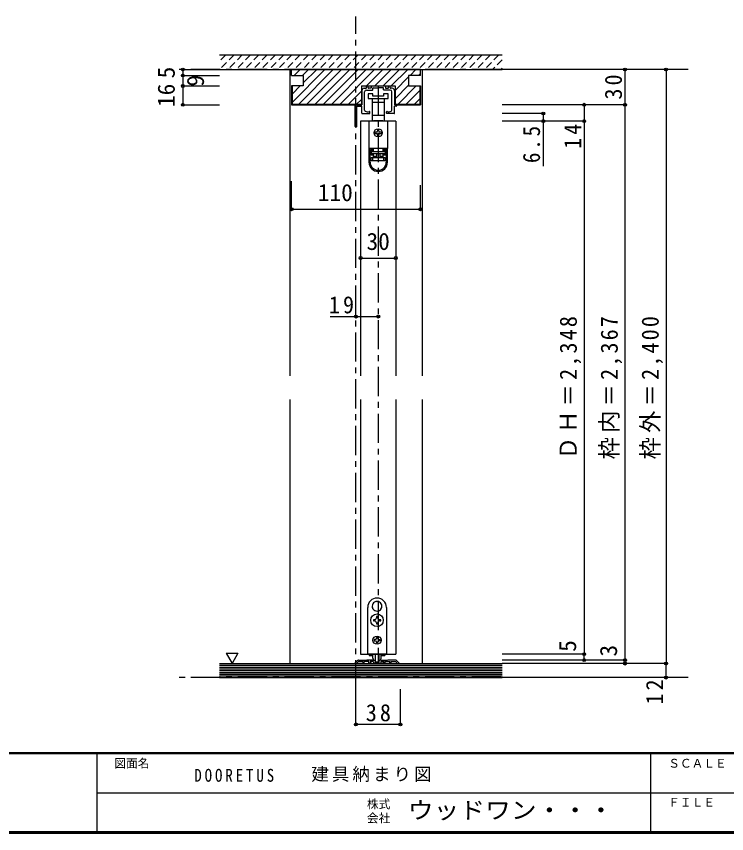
# Model space of a CAD drawing. Units: millimetres at full size, sheet at 1:5; details may follow other scales. Extents: x -973 to 977, y -718 to 696.
# Drawn here: x -67 to 540, y -701 to -2 of the extents above; entities that cross this region are included whole.
import ezdxf
from ezdxf.enums import TextEntityAlignment as Align

# ---------------------------------------------------------------- set-up
doc = ezdxf.new("R2010")
doc.units = ezdxf.units.MM
doc.header["$LTSCALE"] = 5
doc.header["$PDMODE"] = 32
doc.header["$PDSIZE"] = 2.5
doc.linetypes.add('CHAIN1', pattern=[8, 5, -1, 1, -1])
doc.linetypes.add('DASHED1', pattern=[1.8, 1.2, -0.6])
for name, color, linetype in [('0-1_通り芯', 4, 'CHAIN1'), ('0-3_仕上げ', 2, 'Continuous'), ('0-4_枠', 3, 'Continuous'), ('0-6_扉', 6, 'Continuous'), ('0-7_金物', 7, 'Continuous'), ('0-A_文字', 7, 'Continuous'), ('0-B_寸法', 7, 'Continuous'), ('0-C_ハッチ', 4, 'DASHED1'), ('F-0_補助線', 7, 'Continuous'), ('F-1_枠', 6, 'Continuous'), ('F-A_文字', 7, 'Continuous')]:
    doc.layers.add(name, color=color, linetype=linetype)
doc.styles.add('ＭＳ ゴシック', font='')
doc.styles.get('ＭＳ ゴシック').set_extended_font_data('MS Gothic')

# ---------------------------------------------------------------- blocks, each defined once
blk = doc.blocks.new('03')
at = {"layer": '0-B_寸法'}
for p, q in [((-11.079, 7.476), (-9.529, 7.476)), ((-9.229, 7.776), (-9.229, 9.176)), ((-8.029, 9.476), (-8.929, 9.476)), ((-7.729, 7.776), (-7.729, 9.176)), ((-5.529, 7.476), (-7.429, 7.476)), ((-5.229, 9.176), (-5.229, 7.776)), ((-4.929, 9.476), (6.771, 9.476)), ((-3.729, 6.276), (-3.729, 7.676)), ((-3.429, 7.976), (0.621, 7.976)), ((0.921, 8.276), (0.621, 7.976)), ((0.921, 8.276), (1.221, 7.976)), ((5.271, 7.976), (1.221, 7.976)), ((5.571, 6.276), (5.571, 7.676)), ((7.071, 9.176), (7.071, 7.776)), ((7.371, 7.476), (9.271, 7.476)), ((9.571, 7.776), (9.571, 9.176)), ((9.871, 9.476), (10.771, 9.476)), ((11.071, 7.776), (11.071, 9.176)), ((12.921, 7.476), (11.371, 7.476)), ((-13.079, 5.476), (-13.079, -6.524)), ((-10.679, -11.096), (-10.679, 4.476)), ((-9.229, 5.976), (-4.029, 5.976)), ((11.071, 5.976), (5.871, 5.976)), ((12.521, -11.096), (12.521, 4.476)), ((14.921, 5.476), (14.921, -6.524)), ((-18.179, -6.524), (-13.079, -6.524)), ((16.321, -6.524), (14.921, -6.524)), ((-18.679, -25.124), (-18.679, -7.024)), ((-17.479, -25.124), (-17.479, -8.224)), ((-16.979, -7.724), (-13.079, -7.724)), ((-13.079, -13.724), (-13.079, -7.724)), ((-6.229, -13.724), (-6.229, -12.649)), ((8.071, -13.724), (8.071, -12.649)), ((16.321, -7.724), (14.921, -7.724)), ((14.921, -13.724), (14.921, -7.724)), ((-12.779, -14.024), (-6.529, -14.024)), ((14.621, -14.024), (8.371, -14.024))]:
    blk.add_line(p, q, dxfattribs=at)
for centre, radius, start, end in [((-11.079, 5.476), 2, 90, 180), ((-9.529, 7.776), 0.3, 270, 0), ((-8.929, 9.176), 0.3, 90, 180), ((-8.029, 9.176), 0.3, 0, 90), ((-7.429, 7.776), 0.3, 180, 270), ((-5.529, 7.776), 0.3, 270, 0), ((-4.929, 9.176), 0.3, 90, 180), ((-3.429, 7.676), 0.3, 90, 180), ((5.271, 7.676), 0.3, 0, 90), ((6.771, 9.176), 0.3, 0, 90), ((7.371, 7.776), 0.3, 180, 270), ((9.271, 7.776), 0.3, 270, 0), ((9.871, 9.176), 0.3, 90, 180), ((10.771, 9.176), 0.3, 0, 90), ((11.371, 7.776), 0.3, 180, 270), ((12.921, 5.476), 2, 0, 90), ((-9.229, 4.476), 1.5, 90, 180), ((-4.029, 6.276), 0.3, 270, 0), ((5.871, 6.276), 0.3, 180, 270), ((11.071, 4.476), 1.5, 0, 90), ((-18.179, -7.024), 0.5, 90, 180), ((16.321, -7.124), 0.6, 0, 90), ((-16.979, -8.224), 0.5, 90, 180), ((-12.779, -13.724), 0.3, 180, 270), ((-9.679, -11.096), 1, 180, 243.25632), ((-7.879, -7.524), 5, 243.25632, 284.75682), ((-6.529, -12.649), 0.3, 0, 104.75682), ((-6.529, -13.724), 0.3, 270, 0), ((8.371, -12.649), 0.3, 75.24318, 180), ((8.371, -13.724), 0.3, 180, 270), ((9.721, -7.524), 5, 255.24318, 296.74368), ((11.521, -11.096), 1, 296.74368, 0), ((14.621, -13.724), 0.3, 270, 0), ((16.321, -7.124), 0.6, 270, 0), ((-18.079, -25.124), 0.6, 180, 0)]:
    blk.add_arc(centre, radius, start, end, dxfattribs=at)
blk = doc.blocks.new('下荷重(戸車)')
at = {"layer": '0-7_金物'}
for p, q in [((8.5, 37.107), (4.5, 37.107)), ((-5.25, 30.107), (0, 30.107)), ((0, 30.107), (5.25, 30.107)), ((5.25, 30.107), (5.25, 33.107)), ((5.25, 18.507), (5.25, 30.107)), ((0, 18.507), (-5.25, 18.507)), ((-5.25, 18.507), (-5.25, 14.107)), ((-5.25, 14.107), (-4, 14.107)), ((-4, 14.107), (-4, 13.807)), ((4, 14.107), (-4, 14.107)), ((5.25, 18.507), (0, 18.507)), ((4, 14.107), (5.25, 14.107)), ((4, 13.807), (4, 14.107)), ((5.25, 14.107), (5.25, 18.507)), ((7.9, 13.807), (-7.9, 13.807)), ((-7.9, 13.807), (-7.9, -9.493)), ((7.9, 13.807), (7.9, -9.493)), ((-1.5, 4.307), (-2.5, 4.307)), ((-2.5, 3.307), (-1.5, 3.307)), ((-0.5, 6.307), (-0.5, 5.307)), ((-0.5, 2.307), (-0.5, 1.307)), ((0.5, 5.307), (0.5, 6.307)), ((0.5, 1.307), (0.5, 2.307)), ((2.5, 4.307), (1.5, 4.307)), ((1.5, 3.307), (2.5, 3.307)), ((7.9, -9.493), (-7.9, -9.493)), ((-7.9, -9.493), (-7.9, -9.593)), ((-6.9, -9.593), (-7.9, -9.593)), ((-7.9, -9.593), (-7.9, -21.293)), ((-4.2, -9.593), (-6.9, -9.593)), ((-6.9, -21.293), (-6.9, -9.593)), ((-6.1, -10.593), (-6.1, -15.293)), ((-6.1, -10.593), (-4.2, -10.593)), ((-5.9, -11.693), (-5.9, -12.193)), ((-4, -11.693), (-5.9, -11.693)), ((-5.9, -12.193), (5.9, -12.193)), ((-5.9, -14.193), (-5.9, -12.193)), ((-4.9, -9.593), (-4.9, -9.493)), ((-4.2, -9.593), (-4.2, -10.593)), ((-4, -11.693), (-4, -9.493)), ((4, -9.493), (4, -11.693)), ((5.9, -11.693), (4, -11.693)), ((6.9, -9.593), (4.2, -9.593)), ((4.2, -10.593), (4.2, -9.593)), ((4.2, -11.593), (4.2, -10.593)), ((4.2, -10.593), (6.1, -10.593)), ((6.1, -11.593), (4.2, -11.593)), ((4.9, -9.493), (4.9, -9.593)), ((5.9, -12.193), (5.9, -11.693)), ((5.9, -12.193), (5.9, -14.193)), ((6.1, -15.293), (6.1, -10.593)), ((6.9, -9.593), (6.9, -21.293)), ((7.9, -9.593), (6.9, -9.593)), ((7.9, -9.493), (7.9, -9.593)), ((7.9, -21.293), (7.9, -9.593)), ((-6.1, -14.293), (-4.2, -14.293)), ((-4.2, -15.293), (-6.1, -15.293)), ((5.9, -14.193), (-5.9, -14.193)), ((-5.9, -17.193), (-4.9, -17.193)), ((-4.9, -17.193), (4.9, -17.193)), ((-4.9, -17.193), (-4.9, -20.193)), ((4.9, -20.193), (-4.9, -20.193)), ((-4.2, -14.293), (-4.2, -15.293)), ((-4.2, -15.293), (-4.2, -17.193)), ((-4, -16.193), (-4, -14.193)), ((-1.5, -14.193), (-1.5, -17.193)), ((1.5, -14.193), (1.5, -17.193)), ((1.5, -16.193), (4, -16.193)), ((6.1, -15.293), (4.2, -15.293)), ((4.2, -17.193), (4.2, -15.293)), ((4.9, -17.193), (5.9, -17.193)), ((5.9, -17.193), (5.9, -20.193))]:
    blk.add_line(p, q, dxfattribs=at)
for points in [[(-8.5, 33.107), (0, 33.107), (8.5, 33.107), (8.5, 37.107)], [(4.5, 37.107), (4.5, 35.107), (-4.5, 35.107), (-4.5, 37.107), (-8.5, 37.107), (-8.5, 33.107)], [(-5.25, 33.107), (-5.25, 30.107), (-5.25, 18.507)], [(-4.2, -10.593), (-4.2, -11.593), (-6.1, -11.593)], [(-4.9, -20.193), (-5.9, -20.193), (-5.9, -17.193)], [(-4, -17.193), (-4, -16.193), (-1.5, -16.193)], [(4, -14.193), (4, -16.193), (4, -17.193)], [(4.2, -15.293), (4.2, -14.293), (6.1, -14.293)], [(5.9, -20.193), (4.9, -20.193), (4.9, -17.193)]]:
    blk.add_lwpolyline(points, dxfattribs=at)
blk.add_circle((0, 3.807), 3.5, dxfattribs=at)
for centre, radius, start, end in [((-2.5, 3.807), 0.5, 90, 180), ((-2.5, 3.807), 0.5, 180, 270), ((-1.5, 5.307), 1, 270, 0), ((-1.5, 2.307), 1, 0, 90), ((0, 6.307), 0.5, 90, 180), ((0, 1.307), 0.5, 180, 270), ((0, 6.307), 0.5, 0, 90), ((0, 1.307), 0.5, 270, 0), ((1.5, 5.307), 1, 180, 270), ((1.5, 2.307), 1, 90, 180), ((2.5, 3.807), 0.5, 0, 90), ((2.5, 3.807), 0.5, 270, 0), ((0, -21.293), 7.9, 180, 0), ((0, -21.293), 6.9, 180, 0)]:
    blk.add_arc(centre, radius, start, end, dxfattribs=at)

msp = doc.modelspace()

# ---------------------------------------------------------------- linework, layer by layer
at = {"layer": '0-1_通り芯'}
for p, q in [((223.153, -577.5), (223.153, -2.5)), ((507.153, -48), (71.653, -48)), ((242.153, -62), (242.153, -555.5)), ((507.153, -567.5), (71.653, -567.5))]:
    msp.add_line(p, q, dxfattribs=at)
at = {"layer": '0-3_仕上げ'}
for p, q in [((106.653, -555.5), (348.153, -555.5)), ((106.653, -567.5), (348.153, -567.5))]:
    msp.add_line(p, q, dxfattribs=at)
at = {"layer": '0-3_仕上げ', "color": 7}
for p, q in [((106.653, -557), (348.153, -557)), ((106.653, -558.5), (348.153, -558.5)), ((106.653, -560), (348.153, -560)), ((106.653, -561.5), (348.153, -561.5)), ((106.653, -563), (348.153, -563)), ((106.653, -564.5), (348.153, -564.5)), ((106.653, -566), (348.153, -566))]:
    msp.add_line(p, q, dxfattribs=at)
at = {"layer": '0-4_枠', "color": 4}
for p, q in [((168.153, -48), (166.653, -48)), ((166.653, -48), (166.653, -309.75)), ((278.153, -48), (279.653, -48)), ((279.653, -48), (279.653, -309.75)), ((166.653, -329.75), (166.653, -555.5)), ((279.653, -329.75), (279.653, -555.5))]:
    msp.add_line(p, q, dxfattribs=at)
at = {"layer": '0-4_枠'}
for p, q in [((278.153, -48), (168.153, -48)), ((168.153, -53), (168.153, -48)), ((278.153, -53), (278.153, -48)), ((168.153, -53), (178.153, -53)), ((178.153, -53), (178.153, -62)), ((278.153, -53), (268.153, -53)), ((268.153, -53), (268.153, -62)), ((168.653, -62), (168.653, -77.5)), ((227.753, -62), (227.753, -78)), ((227.753, -62), (256.553, -62)), ((268.153, -62), (278.153, -62)), ((277.653, -62), (277.653, -77.5)), ((278.153, -62), (278.153, -78)), ((168.153, -78), (227.753, -78)), ((168.653, -77.5), (227.753, -77.5)), ((256.553, -77.5), (277.653, -77.5))]:
    msp.add_line(p, q, dxfattribs=at)
for points in [[(178.153, -62), (168.153, -62), (168.153, -78)], [(256.553, -62), (256.553, -78), (278.153, -78)]]:
    msp.add_lwpolyline(points, dxfattribs=at)
at = {"layer": '0-6_扉'}
for p, q in [((257.153, -92), (227.153, -92)), ((227.153, -92), (227.153, -309.75)), ((257.153, -92), (257.153, -309.75)), ((227.153, -329.75), (227.153, -547.5)), ((257.153, -329.75), (257.153, -547.5)), ((227.153, -547.5), (257.153, -547.5))]:
    msp.add_line(p, q, dxfattribs=at)
at = {"layer": '0-7_金物'}
for p, q in [((241.054, -502.351), (241.153, -502.45)), ((241.252, -502.351), (241.153, -502.45)), ((233.153, -547.5), (233.153, -507.5)), ((237.511, -508.489), (237.646, -508.525)), ((237.609, -508.66), (237.646, -508.525)), ((244.795, -508.489), (244.66, -508.525)), ((244.697, -508.66), (244.66, -508.525)), ((249.153, -507.5), (249.153, -547.5)), ((240.653, -515.35), (240.653, -516.3)), ((241.653, -515.35), (240.653, -515.35)), ((241.653, -516.3), (241.653, -515.35)), ((238.953, -518), (238.003, -518)), ((238.003, -518), (238.003, -519)), ((238.003, -519), (238.953, -519)), ((241.653, -521.65), (241.653, -520.7)), ((244.303, -518), (243.353, -518)), ((243.353, -519), (244.303, -519)), ((244.303, -519), (244.303, -518)), ((239.353, -535), (238.753, -535)), ((238.753, -535), (238.753, -536)), ((238.753, -536), (239.353, -536)), ((240.653, -533.1), (241.653, -533.1)), ((240.653, -533.1), (240.653, -533.7)), ((240.653, -537.3), (240.653, -537.9)), ((241.653, -533.1), (241.653, -533.7)), ((241.653, -537.3), (241.653, -537.9)), ((242.953, -535), (243.553, -535)), ((241.653, -537.9), (240.653, -537.9)), ((249.153, -547.5), (233.153, -547.5)), ((234.553, -547.5), (234.553, -548.7)), ((234.553, -548.7), (237.685, -548.7)), ((237.653, -550.921), (237.653, -547.5)), ((239.653, -547.5), (239.653, -554.121)), ((242.653, -547.5), (242.653, -554.112)), ((244.621, -548.7), (247.753, -548.7)), ((244.653, -550.921), (244.653, -547.5)), ((247.753, -547.5), (247.753, -548.7)), ((242.353, -554.421), (239.953, -554.421))]:
    msp.add_line(p, q, dxfattribs=at)
at = {"layer": '0-7_金物', "color": 3}
for p, q in [((224.577, -552.793), (222.212, -555.159)), ((223.953, -555.5), (222.353, -555.5)), ((224.153, -554.914), (225.367, -553.7)), ((224.153, -555.3), (224.153, -554.914)), ((225.284, -552.5), (231.853, -552.5)), ((225.367, -553.7), (229.153, -553.7)), ((229.153, -555.2), (229.153, -553.7)), ((229.453, -555.5), (229.853, -555.5)), ((230.153, -555.2), (230.153, -553.7)), ((237.924, -552.5), (232.453, -552.5)), ((235.753, -555.5), (234.453, -555.5)), ((237.553, -553.7), (235.153, -553.7)), ((235.153, -553.7), (235.153, -554.7)), ((235.753, -554.7), (235.153, -554.7)), ((238.053, -554.2), (238.053, -555.2)), ((238.078, -552.524), (239.207, -552.888)), ((243.953, -555.5), (238.353, -555.5)), ((239.553, -553.364), (239.553, -554.4)), ((239.853, -554.7), (242.453, -554.7)), ((242.753, -553.364), (242.753, -554.4)), ((244.228, -552.524), (243.1, -552.888)), ((244.253, -554.2), (244.253, -555.2)), ((244.382, -552.5), (249.853, -552.5)), ((244.753, -553.7), (247.153, -553.7)), ((246.553, -554.7), (247.153, -554.7)), ((246.553, -555.5), (247.853, -555.5)), ((247.153, -553.7), (247.153, -554.7)), ((248.153, -555.2), (248.153, -553.7)), ((248.153, -553.7), (252.153, -553.7)), ((257.022, -552.5), (250.453, -552.5)), ((252.153, -555.2), (252.153, -553.7)), ((252.853, -555.5), (252.453, -555.5)), ((253.153, -553.7), (256.939, -553.7)), ((253.153, -555.2), (253.153, -553.7)), ((258.153, -554.914), (256.939, -553.7)), ((257.729, -552.793), (260.094, -555.159)), ((258.153, -555.3), (258.153, -554.914)), ((258.353, -555.5), (259.953, -555.5))]:
    msp.add_line(p, q, dxfattribs=at)
at = {"layer": '0-7_金物'}
for points in [[(240.653, -520.7), (240.653, -521.65), (241.653, -521.65)], [(243.553, -535), (243.553, -536), (242.953, -536)]]:
    msp.add_lwpolyline(points, dxfattribs=at)
at = {"layer": '0-7_金物', "color": 3}
for points in [[(234.153, -555.2), (234.153, -553.7), (230.153, -553.7)], [(231.853, -552.5), (232.153, -552.8), (232.453, -552.5)], [(250.453, -552.5), (250.153, -552.8), (249.853, -552.5)]]:
    msp.add_lwpolyline(points, dxfattribs=at)
at = {"layer": '0-7_金物'}
for centre, radius in [((241.153, -518.5), 5.35), ((241.153, -535.5), 3.5)]:
    msp.add_circle(centre, radius, dxfattribs=at)
for centre, radius, start, end in [((241.153, -507.5), 8, 0, 180), ((241.153, -506.5), 4.15, 91.3645, 208.6355), ((241.153, -506.5), 4.15, 331.3645, 88.6355), ((241.153, -506.5), 4.15, 211.3645, 328.6355), ((238.953, -516.3), 1.7, 270, 0), ((243.353, -516.3), 1.7, 180, 270), ((238.953, -520.7), 1.7, 0, 90), ((243.353, -520.7), 1.7, 90, 180), ((239.353, -533.7), 1.3, 270, 0), ((239.353, -537.3), 1.3, 0, 90), ((242.953, -533.7), 1.3, 180, 270), ((242.953, -537.3), 1.3, 90, 180), ((239.653, -550.921), 2, 180, 264.78409), ((242.653, -550.921), 2, 275.21591, 0), ((239.453, -553.112), 0.2, 0, 84.78409), ((239.953, -554.121), 0.3, 180, 270), ((242.353, -554.121), 0.3, 270, 0), ((242.853, -553.112), 0.2, 95.21591, 180)]:
    msp.add_arc(centre, radius, start, end, dxfattribs=at)
at = {"layer": '0-7_金物', "color": 3}
for centre, radius, start, end in [((222.353, -555.3), 0.2, 135, 270), ((223.953, -555.3), 0.2, 270, 0), ((225.284, -553.5), 1, 90, 135), ((229.453, -555.2), 0.3, 180, 270), ((229.853, -555.2), 0.3, 270, 0), ((234.453, -555.2), 0.3, 180, 270), ((235.753, -555.1), 0.4, 0, 90), ((235.753, -555.1), 0.4, 270, 0), ((237.553, -554.2), 0.5, 0, 90), ((237.924, -553), 0.5, 72.1213, 90), ((238.353, -555.2), 0.3, 180, 270), ((239.053, -553.364), 0.5, 0, 72.1213), ((239.853, -554.4), 0.3, 180, 270), ((242.453, -554.4), 0.3, 270, 0), ((243.253, -553.364), 0.5, 107.8787, 180), ((243.953, -555.2), 0.3, 270, 0), ((244.382, -553), 0.5, 90, 107.8787), ((244.753, -554.2), 0.5, 90, 180), ((246.553, -555.1), 0.4, 90, 180), ((246.553, -555.1), 0.4, 180, 270), ((247.853, -555.2), 0.3, 270, 0), ((252.453, -555.2), 0.3, 180, 270), ((252.853, -555.2), 0.3, 270, 0), ((257.022, -553.5), 1, 45, 90), ((258.353, -555.3), 0.2, 180, 270), ((259.953, -555.3), 0.2, 270, 45)]:
    msp.add_arc(centre, radius, start, end, dxfattribs=at)
at = {"layer": '0-A_文字'}
msp.add_line((112.218, -546.686), (117.218, -555.347), dxfattribs=at)
msp.add_lwpolyline([(112.218, -546.686), (122.218, -546.686), (117.218, -555.347)], dxfattribs=at)
at = {"layer": '0-B_寸法', "color": 2}
for p, q in [((106.653, -35.5), (348.153, -35.5)), ((106.653, -48), (348.153, -48))]:
    msp.add_line(p, q, dxfattribs=at)
at = {"layer": '0-B_寸法', "color": 4, "linetype": 'DASHED1'}
for p, q in [((111.864, -35.5), (106.653, -40.711)), ((118.935, -35.5), (106.653, -47.782)), ((126.006, -35.5), (113.506, -48)), ((133.077, -35.5), (120.577, -48)), ((140.148, -35.5), (127.648, -48)), ((147.219, -35.5), (134.719, -48)), ((154.29, -35.5), (141.79, -48)), ((161.362, -35.5), (148.862, -48)), ((168.433, -35.5), (155.933, -48)), ((175.504, -35.5), (163.004, -48)), ((182.575, -35.5), (170.075, -48)), ((189.646, -35.5), (177.146, -48)), ((196.717, -35.5), (184.217, -48)), ((203.788, -35.5), (191.288, -48)), ((210.859, -35.5), (198.359, -48)), ((217.93, -35.5), (205.43, -48)), ((225.001, -35.5), (212.501, -48)), ((232.072, -35.5), (219.572, -48)), ((239.143, -35.5), (226.643, -48)), ((246.214, -35.5), (233.714, -48)), ((253.285, -35.5), (240.785, -48)), ((260.356, -35.5), (247.856, -48)), ((267.428, -35.5), (254.928, -48)), ((274.499, -35.5), (261.999, -48)), ((281.57, -35.5), (269.07, -48)), ((288.641, -35.5), (276.141, -48)), ((295.712, -35.5), (283.212, -48)), ((302.783, -35.5), (290.283, -48)), ((309.854, -35.5), (297.354, -48)), ((316.925, -35.5), (304.425, -48)), ((323.996, -35.5), (311.496, -48)), ((331.067, -35.5), (318.567, -48)), ((338.138, -35.5), (325.638, -48)), ((345.209, -35.5), (332.709, -48)), ((348.153, -39.627), (339.78, -48)), ((348.153, -46.698), (346.851, -48))]:
    msp.add_line(p, q, dxfattribs=at)
at = {"layer": '0-B_寸法', "color": 4}
for p, q in [((75.153, -48), (75.153, -53)), ((75.153, -48), (106.653, -48)), ((488.153, -48), (348.153, -48)), ((453.153, -552.5), (453.153, -48)), ((488.153, -48), (488.153, -555.5)), ((75.153, -53), (75.153, -62)), ((75.153, -53), (106.653, -53)), ((75.153, -62), (75.153, -78)), ((75.153, -62), (106.653, -62)), ((75.153, -78), (106.653, -78)), ((453.153, -78), (348.153, -78)), ((418.153, -78), (418.153, -547.5)), ((383.153, -85.5), (348.153, -85.5)), ((383.153, -85.5), (383.153, -130.468)), ((418.153, -92), (348.153, -92)), ((168.153, -167.304), (168.153, -143.246)), ((278.153, -167.304), (278.153, -146.746)), ((168.153, -167.304), (278.153, -167.304)), ((227.153, -209), (257.153, -209)), ((201.153, -259), (242.153, -259)), ((418.153, -547.5), (348.153, -547.5)), ((418.153, -552.5), (418.153, -547.5)), ((453.153, -552.5), (348.153, -552.5)), ((418.153, -552.5), (348.153, -552.5)), ((488.153, -555.5), (348.153, -555.5)), ((453.153, -555.5), (453.153, -552.5)), ((488.153, -567.5), (488.153, -555.5)), ((488.153, -567.5), (348.153, -567.5)), ((223.153, -607.5), (223.153, -577.5)), ((261.153, -607.5), (261.153, -577.5)), ((261.153, -607.5), (223.153, -607.5))]:
    msp.add_line(p, q, dxfattribs=at)
at = {"layer": '0-B_寸法'}
for p in [(75.153, -48), (453.153, -48), (488.153, -48), (75.153, -53), (75.153, -62), (75.153, -78), (418.153, -78), (453.153, -78), (383.153, -85.5), (383.153, -92), (418.153, -92), (168.153, -167.304), (278.153, -167.304), (227.153, -209), (257.153, -209), (223.153, -259), (242.153, -259), (418.153, -547.5), (418.153, -552.5), (453.153, -552.5), (453.153, -555.5), (488.153, -555.5), (488.153, -567.5), (223.153, -607.5), (261.153, -607.5)]:
    msp.add_point(p, dxfattribs=at)
at = {"layer": '0-C_ハッチ', "linetype": 'Continuous'}
for p, q in [((168.356, -48), (168.153, -48.203)), ((168.653, -75.987), (196.64, -48)), ((170.427, -53), (175.427, -48)), ((174.211, -77.5), (203.711, -48)), ((177.498, -53), (182.498, -48)), ((178.153, -59.416), (189.569, -48)), ((181.282, -77.5), (210.782, -48)), ((188.353, -77.5), (217.853, -48)), ((195.424, -77.5), (224.924, -48)), ((202.495, -77.5), (231.995, -48)), ((209.566, -77.5), (239.066, -48)), ((232.137, -62), (246.137, -48)), ((239.208, -62), (253.208, -48)), ((246.279, -62), (260.279, -48)), ((253.35, -62), (267.35, -48)), ((269.422, -53), (274.422, -48)), ((256.553, -65.869), (268.153, -54.269)), ((276.493, -53), (278.153, -51.34)), ((168.653, -68.916), (175.569, -62)), ((256.553, -72.94), (268.153, -61.34)), ((259.064, -77.5), (274.564, -62)), ((227.753, -66.384), (216.637, -77.5)), ((266.135, -77.5), (277.653, -65.982)), ((223.708, -77.5), (227.753, -73.455)), ((273.206, -77.5), (277.653, -73.053))]:
    msp.add_line(p, q, dxfattribs=at)
at = {"layer": 'F-1_枠'}
for p, q in [((976.653, -631.667), (-973.347, -631.667)), ((976.653, -632.5), (-973.347, -632.5)), ((1.653, -632.5), (1.653, -699.167)), ((474.986, -632.5), (474.986, -699.167)), ((1.653, -665.833), (974.986, -665.834)), ((976.653, -699.167), (-973.347, -699.167)), ((976.653, -700), (-973.347, -700)), ((976.653, -700.833), (-973.347, -700.833))]:
    msp.add_line(p, q, dxfattribs=at)

# ---------------------------------------------------------------- block references
at = {"layer": '0-7_金物'}
for name, p in [('03', (241.232, -71.476)), ('下荷重(戸車)', (242.153, -105.807))]:
    msp.add_blockref(name, p, dxfattribs=at)

# ---------------------------------------------------------------- texts
at = {"layer": '0-B_寸法', "style": 'ＭＳ ゴシック'}
for s, p in [('5', (72.653, -55.5)), ('9', (97.653, -62.5)), ('16', (72.653, -80)), ('5', (415.653, -545.5)), ('3', (450.653, -549.5))]:
    msp.add_text(s, height=14.66, rotation=90, dxfattribs=at).set_placement(p, align=Align.BOTTOM_LEFT)
for s, p in [('110', (190.522, -164.804)), ('30', (232.153, -206.5))]:
    msp.add_text(s, height=14.66, dxfattribs=at).set_placement(p, align=Align.BOTTOM_LEFT)
at = {"layer": '0-B_寸法', "char_height": 14.66, "attachment_point": 7, "rotation": 90, "style": 'ＭＳ ゴシック'}
for s, insert in [('\\T1.27;\\W0.95;30', (450.653, -73.625)), ('\\T1.27;\\W0.9;6.5', (380.653, -127.877)), ('\\T1.27;\\W0.95;14', (415.653, -115.747)), ('\\T1.19;\\W0.95;ＤＨ＝2,348', (415.653, -381)), ('\\T1.19;\\W0.95;枠内＝2,367', (450.653, -381)), ('\\T1.19;\\W0.95;枠外＝2,400', (485.653, -381)), ('\\T1.27;\\W0.95;12', (485.653, -590.544))]:
    msp.add_mtext(s, dxfattribs=dict(at, insert=insert))
at = {"layer": '0-B_寸法', "char_height": 14.66, "attachment_point": 7, "style": 'ＭＳ ゴシック'}
for s, insert in [('\\T1.27;\\W0.95;19', (200.028, -256.5)), ('\\T1.27;\\W0.95;38', (231.528, -605))]:
    msp.add_mtext(s, dxfattribs=dict(at, insert=insert))
at = {"layer": 'F-0_補助線', "char_height": 11, "attachment_point": 7, "style": 'ＭＳ ゴシック'}
for s, insert in [('\\T1.39;\\W0.85;DOORETUS', (84.986, -656.667)), ('\\T1.17;建具納まり図', (184.986, -656.667))]:
    msp.add_mtext(s, dxfattribs=dict(at, insert=insert))
at = {"layer": 'F-A_文字', "style": 'ＭＳ ゴシック'}
for s, p in [('図面名', (16.653, -646.667)), ('ＳＣＡＬＥ', (489.986, -646.667)), ('株式', (232.486, -681.5)), ('ＦＩＬＥ', (489.986, -680)), ('会社', (232.486, -693.5))]:
    msp.add_text(s, height=7.331, dxfattribs=at).set_placement(p, align=Align.BOTTOM_LEFT)
at = {"layer": 'F-A_文字', "style": 'ＭＳ ゴシック', "width": 1.1}
msp.add_text('ウッドワン・・・', height=14.66, dxfattribs=at).set_placement((267.486, -692.5), align=Align.BOTTOM_LEFT)

doc.saveas('drawing.dxf')
